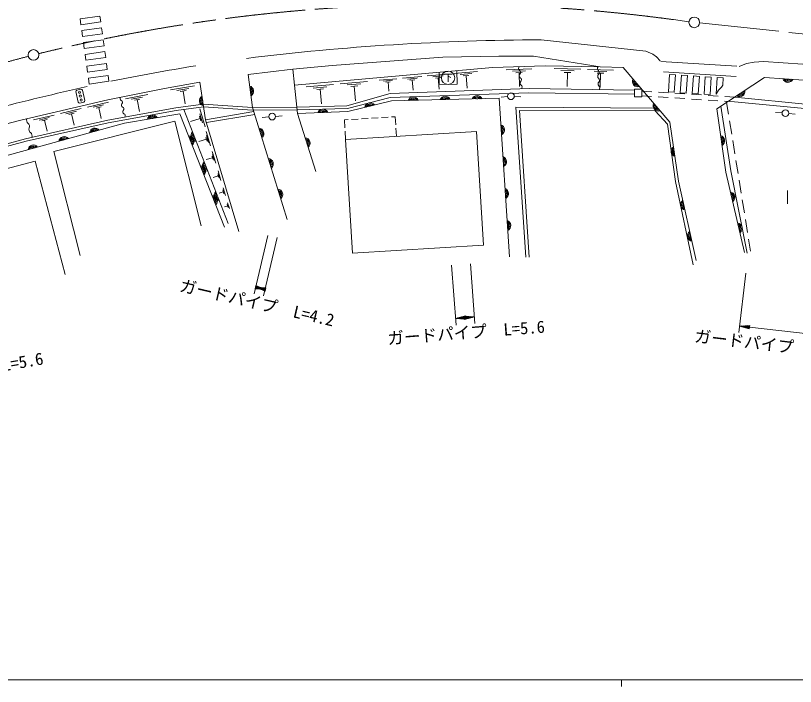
# Model space of a CAD drawing. Units: millimetres, scale not verified. Extents: x 40000 to 680000, y 20000 to 380000.
# Drawn here: x 176935 to 294138, y 204000 to 304749 of the extents above; entities that cross this region are included whole.
import ezdxf
from ezdxf.enums import TextEntityAlignment as Align

# ---------------------------------------------------------------- set-up
doc = ezdxf.new("R2010")
doc.units = ezdxf.units.MM
doc.header["$LTSCALE"] = 1000
doc.linetypes.add('CHAIN', pattern=[18.5, 12, -1.5, 3.5, -1.5])
for name, color, linetype, lineweight in [('M-BGD', 7, 'Continuous', 13), ('M-BGD-EXST', 7, 'Continuous', 13), ('M-BMK', 2, 'CHAIN', 13), ('M-BMK-SRVR', 3, 'Continuous', 13), ('M-STR-HTXT', 7, 'Continuous', 13), ('M-STR-STRC', 7, 'Continuous', 13), ('M-STR-STRD', 7, 'Continuous', 13), ('M-TTL-BAND', 7, 'Continuous', 13)]:
    doc.layers.add(name, color=color, linetype=linetype, lineweight=lineweight)
doc.styles.add('ＭＳ ゴシック', font='')
doc.styles.get('ＭＳ ゴシック').set_extended_font_data('MS Gothic')

msp = doc.modelspace()

# ---------------------------------------------------------------- linework, layer by layer
at = {"layer": 'M-BGD'}
for p, q in [((186638, 304279), (189612, 304689)), ((186638, 304279), (186761, 303388)), ((186761, 303388), (189735, 303798)), ((189612, 304689), (189735, 303798)), ((186884, 302496), (189858, 302906)), ((186884, 302496), (187007, 301605)), ((189858, 302906), (189981, 302015)), ((187007, 301605), (189981, 302015)), ((187130, 300713), (190104, 301123)), ((187130, 300713), (187253, 299821)), ((187253, 299821), (190227, 300232)), ((190104, 301123), (190227, 300232)), ((187376, 298930), (190350, 299340)), ((187376, 298930), (187499, 298038)), ((190350, 299340), (190473, 298448)), ((187499, 298038), (190473, 298448)), ((273926, 297867), (285325, 297136)), ((187621, 297147), (190596, 297557)), ((187621, 297147), (187744, 296255)), ((187744, 296255), (190719, 296665)), ((190596, 297557), (190719, 296665)), ((218593, 296728), (218850, 294296)), ((250664, 296626), (254509, 296753)), ((257897, 296787), (261866, 296692)), ((262900, 296667), (266798, 296573)), ((187867, 295364), (190842, 295774)), ((187867, 295364), (187990, 294472)), ((190842, 295774), (190965, 294882)), ((235089, 295347), (237968, 295604)), ((238808, 295679), (241999, 295965)), ((239625, 295538), (241220, 295681)), ((240043, 295361), (240840, 295432)), ((240441, 295397), (240594, 293695)), ((240590, 296240), (240621, 294395)), ((242826, 296039), (246353, 296354)), ((243729, 295882), (245493, 296040)), ((244191, 295687), (245073, 295766)), ((244632, 295726), (244800, 293845)), ((251633, 296401), (253556, 296465)), ((252123, 296161), (253084, 296193)), ((252603, 296177), (252671, 294126)), ((258883, 296499), (260867, 296451)), ((259373, 296222), (260365, 296199)), ((259869, 296210), (259818, 294094)), ((263869, 296384), (265818, 296337)), ((264350, 296112), (265324, 296089)), ((264837, 296100), (264787, 294021)), ((274319, 296297), (285250, 295596)), ((275208, 295912), (275040, 293285)), ((276106, 295855), (275208, 295912)), ((276106, 295855), (275938, 293228)), ((277004, 295797), (276836, 293170)), ((277004, 295797), (277903, 295740)), ((277004, 295797), (277903, 295740)), ((277903, 295740), (277734, 293112)), ((278801, 295682), (278632, 293055)), ((278801, 295682), (279699, 295624)), ((279699, 295624), (279530, 292997)), ((280597, 295567), (280429, 292940)), ((280597, 295567), (281495, 295509)), ((281495, 295509), (281327, 292882)), ((282393, 295452), (282233, 292954)), ((282393, 295452), (283292, 295394)), ((283292, 295394), (283221, 294294)), ((187990, 294472), (190965, 294882)), ((200240, 293580), (203827, 294191)), ((204638, 294734), (205499, 289118)), ((220611, 294052), (224729, 294420)), ((225732, 294510), (229838, 294877)), ((226783, 294328), (228836, 294512)), ((227321, 294100), (228347, 294192)), ((231563, 295031), (234209, 295268)), ((232241, 294914), (233564, 295032)), ((232587, 294767), (233249, 294826)), ((232918, 294797), (233044, 293386)), ((235826, 295219), (237265, 295348)), ((236203, 295059), (236923, 295124)), ((236563, 295092), (236700, 293556)), ((201177, 293494), (202971, 293799)), ((201666, 293331), (202563, 293484)), ((202115, 293407), (202440, 291494)), ((221665, 293869), (223724, 294053)), ((222204, 293641), (223234, 293733)), ((222719, 293687), (222916, 291490)), ((227834, 294146), (228030, 291956)), ((271041, 293409), (272546, 293312)), ((273544, 293248), (275041, 293152)), ((275938, 293228), (275040, 293285)), ((276039, 293088), (277536, 292992)), ((276836, 293170), (277734, 293112)), ((278632, 293055), (279530, 292997)), ((193431, 292242), (196802, 292918)), ((194319, 292186), (196005, 292524)), ((194786, 292046), (195628, 292215)), ((195207, 292130), (195568, 290332)), ((250890, 292590), (249894, 292505)), ((251887, 292602), (252886, 292541)), ((271034, 292697), (272520, 292602)), ((273518, 292538), (275015, 292442)), ((276013, 292378), (277510, 292282)), ((278508, 292218), (280005, 292122)), ((278534, 292928), (280031, 292832)), ((280429, 292940), (281327, 292882)), ((281003, 292058), (282499, 291962)), ((281029, 292769), (282526, 292673)), ((283497, 291898), (284983, 291803)), ((283524, 292609), (285029, 292512)), ((285029, 292512), (296124, 291388)), ((183674, 290039), (186808, 290775)), ((187758, 290998), (190892, 291733)), ((188591, 290973), (190158, 291341)), ((189031, 290856), (189815, 291040)), ((189423, 290948), (189816, 289276)), ((204621, 290755), (205435, 288024)), ((284089, 289921), (283802, 291702)), ((179637, 289092), (182724, 289816)), ((184506, 290014), (186074, 290382)), ((184947, 289897), (185731, 290081)), ((185339, 289989), (185731, 288318)), ((202211, 290659), (208871, 273539)), ((204562, 289623), (204766, 288940)), ((204643, 290018), (205050, 288653)), ((205499, 289118), (212757, 290337)), ((205628, 288685), (212890, 289904)), ((214989, 289532), (213993, 289443)), ((215985, 289619), (216981, 289704)), ((222046, 281316), (219318, 290055)), ((232917, 289494), (231919, 289432)), ((233990, 289559), (233416, 289524)), ((233990, 289559), (234065, 288338)), ((292132, 290138), (291134, 290199)), ((293128, 290053), (294122, 289945)), ((180457, 289067), (182000, 289429)), ((180891, 288952), (181663, 289133)), ((181277, 289042), (181663, 287396)), ((200886, 288894), (204841, 273193)), ((204664, 289281), (203208, 288847)), ((210502, 272326), (205499, 289118)), ((226928, 289126), (226355, 289091)), ((226430, 287869), (226355, 289091)), ((228425, 289218), (227427, 289157)), ((229923, 289310), (228924, 289248)), ((231420, 289402), (230422, 289340)), ((284565, 286959), (284248, 288934)), ((205597, 287341), (206244, 285172)), ((226535, 286148), (226460, 287370)), ((234095, 287839), (234170, 286617)), ((205631, 286170), (204474, 285825)), ((205550, 286441), (205712, 285899)), ((205614, 286755), (205937, 285671)), ((285042, 283998), (284724, 285972)), ((206498, 284362), (207030, 282576)), ((206512, 283880), (206778, 282987)), ((206526, 283398), (205574, 283114)), ((206460, 283622), (206593, 283175)), ((285519, 281036), (285201, 283010)), ((207366, 281450), (207798, 280000)), ((207389, 280667), (206615, 280437)), ((207335, 280848), (207443, 280486)), ((207377, 281058), (207594, 280333)), ((285996, 278074), (285678, 280048)), ((208146, 278270), (207530, 278087)), ((208060, 278559), (208232, 277981)), ((208128, 278894), (208472, 277738)), ((292926, 278469), (292926, 276469)), ((208796, 276651), (209063, 275754)), ((286473, 275112), (286155, 277087)), ((208810, 276167), (208332, 276024)), ((208743, 276391), (208877, 275943)), ((286949, 272150), (286632, 274125)), ((287395, 269382), (287108, 271163))]:
    msp.add_line(p, q, dxfattribs=at)
for points in [[(211869, 295889), (218593, 296728), (224535, 297271), (241140, 298501), (249586, 298657), (254752, 298634), (264795, 297071), (268253, 296938)], [(219318, 290055), (218850, 294296), (248618, 296958), (256528, 297220), (264795, 297071)], [(268253, 296938), (275285, 288730), (276585, 279897), (279216, 267970)], [(217740, 274146), (212563, 290967), (211869, 295889)], [(240621, 294395), (243308, 294441), (243273, 296480)], [(286488, 269181), (283680, 281234), (282320, 290723), (289503, 295467), (301297, 294640)], [(92251, 251650), (114688, 264735), (119277, 267414), (124694, 270159), (129638, 272576), (135047, 274948), (143250, 278318), (148371, 280380), (157971, 283638), (168235, 286609), (177746, 289059), (190782, 292118), (199295, 293825), (204638, 294734)], [(282233, 292954), (282596, 293535), (283016, 294026), (283221, 294294)], [(94084, 248540), (97600, 250346), (103210, 253857), (112123, 259076), (116096, 261156), (118300, 262211), (123853, 264172), (126377, 265224), (129916, 267107), (133636, 269521), (138188, 270827), (144286, 275368), (158889, 280555), (169298, 283804), (178444, 286266), (190778, 289060), (201021, 290912), (205144, 291433), (212563, 290967), (219272, 291005), (226743, 291181), (233241, 293033)], [(233241, 293033), (254113, 293777), (269955, 293546)], [(269949, 292934), (254086, 293156), (233241, 292425)], [(94267, 248185), (97797, 249998), (103417, 253515), (112317, 258726), (116275, 260798), (118453, 261841), (123996, 263799), (126548, 264862), (130119, 266762), (133804, 269153), (138369, 270463), (144477, 275011), (159015, 280175), (169409, 283420), (178540, 285878), (190857, 288668), (201082, 290516), (205156, 291032), (212552, 290567), (219278, 290605), (226803, 290782), (233241, 292425)], [(251167, 268527), (249603, 292325), (233415, 291958), (226881, 290332), (219318, 290055)], [(253630, 268444), (252126, 291022), (273457, 290863)], [(286879, 269089), (284428, 281451), (282942, 291134)], [(284983, 291803), (296050, 290766), (312618, 288781)], [(208346, 272985), (201603, 290015), (193314, 288585), (165733, 281040), (156101, 276647), (139552, 267118), (144076, 258055)], [(254129, 268477), (252661, 290518), (273082, 290433)], [(273082, 290433), (274934, 288434), (276106, 279830), (278783, 267325)], [(186631, 268709), (182700, 284314), (200886, 288894)], [(184393, 265848), (179898, 282893), (162745, 278370), (163449, 275699), (159471, 274650), (163288, 260175)]]:
    msp.add_lwpolyline(points, dxfattribs=at)
for points in [[(269957, 293691), (271044, 293681), (271033, 292541), (269946, 292552)], [(227584, 269055), (247237, 270261), (246188, 287355), (226535, 286148)]]:
    msp.add_lwpolyline(points, close=True, dxfattribs=at)
for centre in [(251388, 292632), (215487, 289576), (292631, 290108)]:
    msp.add_circle(centre, 500, dxfattribs=at)
for centre, radius, start, end in [((252905, 296837), 378, 137.77019, 233.70903), ((252458, 296227), 378, 317.77019, 53.70903), ((264778, 296799), 394, 135.18201, 229.04534), ((253018, 295719), 378, 137.77019, 233.70903), ((252570, 295109), 378, 317.77019, 53.70903), ((264820, 295648), 394, 135.18201, 229.04534), ((264261, 296204), 394, 315.18201, 49.04534), ((253130, 294600), 378, 137.77019, 233.70903), ((252682, 293991), 378, 317.77019, 53.70903), ((264863, 294497), 394, 135.18201, 229.04534), ((264304, 295053), 394, 315.18201, 49.04534), ((264346, 293902), 394, 315.18201, 49.04534), ((270445, 294860), 812, 153.20416, 287.96443), ((270445, 294860), 650, 159.31995, 281.84864), ((270445, 294860), 488, 170.45264, 270.71596), ((270445, 294860), 325, 204.64193, 236.52667), ((293028, 295533), 812, 198.60569, 333.36596), ((293028, 295533), 650, 204.72148, 327.25017), ((293028, 295533), 488, 215.85417, 316.11748), ((293028, 295533), 325, 250.04346, 281.92819), ((211907, 293385), 812, 300.65359, 75.41386), ((211907, 293385), 650, 306.76938, 69.29807), ((211907, 293385), 488, 317.90207, 58.16538), ((211907, 293385), 325, 352.09136, 23.97609), ((285739, 293356), 812, 236.06438, 10.82465), ((285739, 293356), 650, 242.18017, 4.70886), ((285739, 293356), 488, 253.31286, 353.57617), ((285739, 293356), 325, 287.50215, 319.38688), ((192958, 292297), 320, 139.20234, 244.03695), ((192678, 291721), 320, 319.20234, 64.03695), ((205377, 291974), 812, 121.33487, 256.09514), ((205377, 291974), 650, 127.45066, 249.97935), ((205377, 291974), 488, 138.58334, 238.84666), ((205377, 291974), 325, 172.77263, 204.65737), ((236718, 291720), 812, 23.9205, 158.68077), ((236718, 291720), 650, 30.03629, 152.56499), ((236718, 291720), 488, 41.16898, 141.4323), ((236718, 291720), 325, 75.35827, 107.24301), ((241516, 291829), 812, 23.9205, 158.68077), ((241516, 291829), 650, 30.03629, 152.56499), ((241516, 291829), 488, 41.16898, 141.4323), ((241516, 291829), 325, 75.35827, 107.24301), ((246315, 291938), 812, 23.9205, 158.68077), ((246315, 291938), 650, 30.03629, 152.56499), ((246315, 291938), 488, 41.16898, 141.4323), ((246315, 291938), 325, 75.35827, 107.24301), ((193163, 291302), 320, 139.20234, 244.03695), ((192882, 290726), 320, 319.20234, 64.03695), ((223111, 289881), 812, 24.72265, 159.48292), ((230224, 290842), 812, 36.58868, 171.34895), ((230224, 290842), 650, 42.70447, 165.23316), ((230224, 290842), 488, 53.83716, 154.10048), ((230224, 290842), 325, 88.02645, 119.91119), ((273568, 291215), 812, 153.20416, 287.96443), ((273568, 291215), 650, 159.31995, 281.84864), ((273568, 291215), 488, 170.45264, 270.71596), ((273568, 291215), 325, 204.64193, 236.52667), ((193367, 290307), 320, 139.20234, 244.03695), ((193087, 289731), 320, 319.20234, 64.03695), ((197512, 288992), 812, 32.40903, 167.1693), ((197512, 288992), 650, 38.52482, 161.05351), ((223111, 289881), 650, 30.83844, 153.36713), ((223111, 289881), 488, 41.97113, 142.23445), ((223111, 289881), 325, 76.16042, 108.04516), ((179164, 289032), 583, 156.30206, 232.74007), ((178458, 288104), 583, 336.30206, 52.74007), ((197512, 288992), 488, 49.6575, 149.92082), ((197512, 288992), 325, 83.84679, 115.73153), ((249601, 287590), 812, 296.3801, 71.14037), ((179526, 287635), 583, 156.30206, 232.74007), ((178819, 286707), 583, 336.30206, 52.74007), ((188866, 287044), 812, 37.91858, 172.67885), ((188866, 287044), 650, 44.03437, 166.56306), ((188866, 287044), 488, 55.16706, 155.43038), ((188866, 287044), 325, 89.35635, 121.24109), ((204092, 286686), 812, 133.87784, 268.63811), ((213441, 287053), 812, 309.72525, 84.48552), ((213441, 287053), 650, 315.84104, 78.36973), ((213441, 287053), 488, 326.97372, 67.23704), ((213441, 287053), 325, 1.16301, 33.04775), ((249601, 287590), 650, 302.49589, 65.02458), ((249601, 287590), 488, 313.62858, 53.89189), ((249601, 287590), 325, 347.81787, 19.7026), ((184236, 285778), 812, 37.91858, 172.67885), ((184236, 285778), 650, 44.03437, 166.56306), ((184236, 285778), 488, 55.16706, 155.43038), ((184236, 285778), 325, 89.35635, 121.24109), ((202917, 285848), 812, 314.21783, 88.9781), ((202917, 285848), 650, 320.33362, 82.86231), ((202917, 285848), 488, 331.4663, 71.72962), ((202917, 285848), 325, 5.65559, 37.54033), ((204092, 286686), 650, 139.99362, 262.52232), ((204092, 286686), 488, 151.12631, 251.38963), ((204092, 286686), 325, 185.3156, 217.20034), ((220384, 285592), 812, 309.95559, 84.71586), ((220384, 285592), 650, 316.07138, 78.60008), ((220384, 285592), 488, 327.20407, 67.46739), ((282690, 285934), 812, 300.77495, 75.53522), ((282690, 285934), 650, 306.89074, 69.41944), ((282690, 285934), 488, 318.02343, 58.28675), ((282690, 285934), 325, 352.21272, 24.09746), ((179606, 284511), 812, 37.91858, 172.67885), ((179606, 284511), 650, 44.03437, 166.56306), ((179606, 284511), 488, 55.16706, 155.43038), ((179606, 284511), 325, 89.35635, 121.24109), ((220384, 285592), 325, 1.39336, 33.2781), ((276244, 284359), 812, 120.99587, 255.75614), ((276244, 284359), 650, 127.11166, 249.64035), ((276244, 284359), 488, 138.24435, 238.50766), ((276244, 284359), 325, 172.43364, 204.31837), ((205832, 282212), 812, 133.87784, 268.63811), ((205832, 282212), 650, 139.99362, 262.52232), ((214853, 282465), 812, 309.72525, 84.48552), ((214853, 282465), 650, 315.84104, 78.36973), ((214853, 282465), 488, 326.97372, 67.23704), ((214853, 282465), 325, 1.16301, 33.04775), ((249916, 282801), 812, 296.3801, 71.14037), ((249916, 282801), 650, 302.49589, 65.02458), ((249916, 282801), 488, 313.62858, 53.89189), ((249916, 282801), 325, 347.81787, 19.7026), ((204684, 281385), 812, 314.21783, 88.9781), ((204684, 281385), 650, 320.33362, 82.86231), ((204684, 281385), 488, 331.4663, 71.72962), ((204684, 281385), 325, 5.65559, 37.54033), ((205832, 282212), 488, 151.12631, 251.38963), ((205832, 282212), 325, 185.3156, 217.20034), ((207572, 277739), 812, 133.87784, 268.63811), ((207572, 277739), 650, 139.99362, 262.52232), ((207572, 277739), 488, 151.12631, 251.38963), ((216265, 277877), 812, 309.72525, 84.48552), ((216265, 277877), 650, 315.84104, 78.36973), ((216265, 277877), 488, 326.97372, 67.23704), ((216265, 277877), 325, 1.16301, 33.04775), ((250231, 278011), 812, 296.3801, 71.14037), ((250231, 278011), 650, 302.49589, 65.02458), ((250231, 278011), 488, 313.62858, 53.89189), ((250231, 278011), 325, 347.81787, 19.7026), ((284235, 277474), 812, 305.73501, 80.49528), ((284235, 277474), 650, 311.8508, 74.37949), ((284235, 277474), 488, 322.98348, 63.2468), ((206451, 276922), 812, 314.21783, 88.9781), ((206451, 276922), 650, 320.33362, 82.86231), ((206451, 276922), 488, 331.4663, 71.72962), ((206451, 276922), 325, 5.65559, 37.54033), ((207572, 277739), 325, 185.3156, 217.20034), ((277689, 276344), 812, 125.05843, 259.8187), ((277689, 276344), 650, 131.17422, 253.70291), ((277689, 276344), 488, 142.30691, 242.57022), ((284235, 277474), 325, 357.17277, 29.05751), ((277689, 276344), 325, 176.4962, 208.38093), ((250546, 273221), 812, 296.3801, 71.14037), ((250546, 273221), 650, 302.49589, 65.02458), ((250546, 273221), 488, 313.62858, 53.89189), ((250546, 273221), 325, 347.81787, 19.7026), ((285324, 272800), 812, 305.73501, 80.49528), ((285324, 272800), 650, 311.8508, 74.37949), ((285324, 272800), 488, 322.98348, 63.2468), ((278723, 271657), 812, 125.05843, 259.8187), ((278723, 271657), 650, 131.17422, 253.70291), ((278723, 271657), 488, 142.30691, 242.57022), ((285324, 272800), 325, 357.17277, 29.05751), ((278723, 271657), 325, 176.4962, 208.38093)]:
    msp.add_arc(centre, radius, start, end, dxfattribs=at)
at = {"layer": 'M-BGD-EXST'}
for p, q in [((241326, 295963), (242526, 295963)), ((241926, 295963), (241926, 294813)), ((241926, 295663), (242326, 295463))]:
    msp.add_line(p, q, dxfattribs=at)
msp.add_circle((241926, 295413), 1000, dxfattribs=at)
at = {"layer": 'M-BMK'}
for p, q in [((275808, 304146), (278140, 303835)), ((279728, 303645), (377756, 293328))]:
    msp.add_line(p, q, dxfattribs=at)
for centre, radius, start, end in [((241550, 50764), 255688, 82.30022, 103.83859), ((239963, 65022), 241477, 104.6618, 119.53521)]:
    msp.add_arc(centre, radius, start, end, dxfattribs=at)
at = {"layer": 'M-BMK-SRVR'}
for centre in [(278933, 303729), (179616, 298837)]:
    msp.add_circle(centre, 800, dxfattribs=at)
at = {"layer": 'M-STR-HTXT'}
for p, q in [((214834, 271746), (212810, 262977)), ((216233, 271424), (214210, 262654)), ((242452, 267252), (243134, 258278)), ((245286, 267467), (245968, 258493)), ((286669, 266075), (285636, 257135)), ((213029, 264209), (212917, 263722)), ((214434, 263628), (212917, 263722)), ((213220, 263703), (212928, 263771)), ((212939, 263820), (213524, 263685)), ((213827, 263666), (212950, 263868)), ((212962, 263917), (214131, 263647)), ((214434, 263628), (212973, 263966)), ((212984, 264014), (214153, 263745)), ((213872, 263861), (212995, 264063)), ((213007, 264112), (213591, 263977)), ((213310, 264093), (213018, 264161)), ((214434, 263628), (213029, 264209)), ((213035, 263951), (214441, 263370)), ((213035, 263951), (214553, 263858)), ((213035, 263951), (214497, 263614)), ((214486, 263565), (213316, 263835)), ((214508, 263663), (213339, 263933)), ((213597, 263719), (214474, 263517)), ((213642, 263914), (214519, 263711)), ((214530, 263760), (213946, 263895)), ((214249, 263876), (214542, 263809)), ((214441, 263370), (214553, 263858)), ((214463, 263468), (213878, 263603)), ((214159, 263487), (214452, 263419)), ((214497, 263614), (214434, 263628)), ((243058, 259275), (244535, 259638)), ((243058, 259275), (244554, 259389)), ((243058, 259275), (244573, 259139)), ((244550, 259438), (243353, 259348)), ((244557, 259339), (243361, 259248)), ((243649, 259420), (244546, 259488)), ((243664, 259221), (244561, 259289)), ((244542, 259538), (243944, 259493)), ((244565, 259239), (243967, 259194)), ((244239, 259565), (244538, 259588)), ((244270, 259166), (244569, 259189)), ((245892, 259490), (244378, 259626)), ((244378, 259626), (244416, 259127)), ((244681, 259599), (244381, 259576)), ((244385, 259526), (244984, 259572)), ((245286, 259545), (244389, 259476)), ((244393, 259426), (245589, 259517)), ((245892, 259490), (244397, 259377)), ((244400, 259327), (245597, 259418)), ((245302, 259345), (244404, 259277)), ((244408, 259227), (245006, 259273)), ((244711, 259200), (244412, 259177)), ((245892, 259490), (244416, 259127)), ((244573, 259139), (244535, 259638)), ((285751, 258128), (287269, 258205)), ((285751, 258128), (287212, 257708)), ((285751, 258128), (287241, 257956)), ((287235, 257907), (286043, 258044)), ((287246, 258006), (286054, 258144)), ((286335, 257960), (287229, 257857)), ((286358, 258159), (287252, 258056)), ((287224, 257807), (286627, 257876)), ((287258, 258105), (286662, 258174)), ((286966, 258189), (287264, 258155)), ((287212, 257708), (287269, 258205)), ((287241, 257956), (296065, 256937)), ((286920, 257792), (287218, 257757))]:
    msp.add_line(p, q, dxfattribs=at)
at = {"layer": 'M-STR-STRC'}
for p, q in [((186348, 291768), (186006, 293331)), ((186745, 293698), (186159, 293570)), ((186983, 293545), (187325, 291982)), ((186586, 291616), (187172, 291744))]:
    msp.add_line(p, q, dxfattribs=at)
for centre in [(186537, 293243), (186666, 292657), (186794, 292071)]:
    msp.add_circle(centre, 167, dxfattribs=at)
for centre, radius, start, end in [((186324, 293295), 320, 121.13567, 173.5425), ((186710, 293382), 318, 30.90932, 83.76886), ((187017, 292012), 310, 300.15852, 354.51965), ((186611, 291917), 302, 209.46469, 265.21348)]:
    msp.add_arc(centre, radius, start, end, dxfattribs=at)
at = {"layer": 'M-STR-STRD'}
for points in [[(255910, 301106), (271648, 299388), (272734, 298967), (273266, 298546), (273798, 297969)], [(285681, 297088), (286790, 297554), (287920, 297775), (289339, 297864), (301178, 297033)]]:
    msp.add_lwpolyline(points, dxfattribs=at)
for centre, radius, start, end in [((257142, -72961), 374069, 90.18871, 96.98807), ((293922, -237345), 542069, 99.54522, 100.92038), ((259744, -38227), 340022, 102.23159, 107.15426)]:
    msp.add_arc(centre, radius, start, end, dxfattribs=at)
at = {"layer": 'M-TTL-BAND'}
for p, q in [((40000, 205000), (579000, 205000)), ((268000, 205000), (268000, 204000))]:
    msp.add_line(p, q, dxfattribs=at)

# ---------------------------------------------------------------- texts
at = {"layer": 'M-STR-HTXT', "style": 'ＭＳ ゴシック'}
for s, rotation, p in [('ガードパイプ  L=4.2', 347.005, (212903, 260185)), ('ガードパイプ  L=5.6', 4.343, (244755, 255693)), ('ガードパイプ  L=10.8', 353.411, (291228, 253771)), ('ガードパイプ  L=5.6', 9.926, (169639, 249795))]:
    msp.add_text(s, height=1833, rotation=rotation, dxfattribs=at).set_placement(p, align=Align.BOTTOM_CENTER)

doc.saveas('drawing.dxf')
